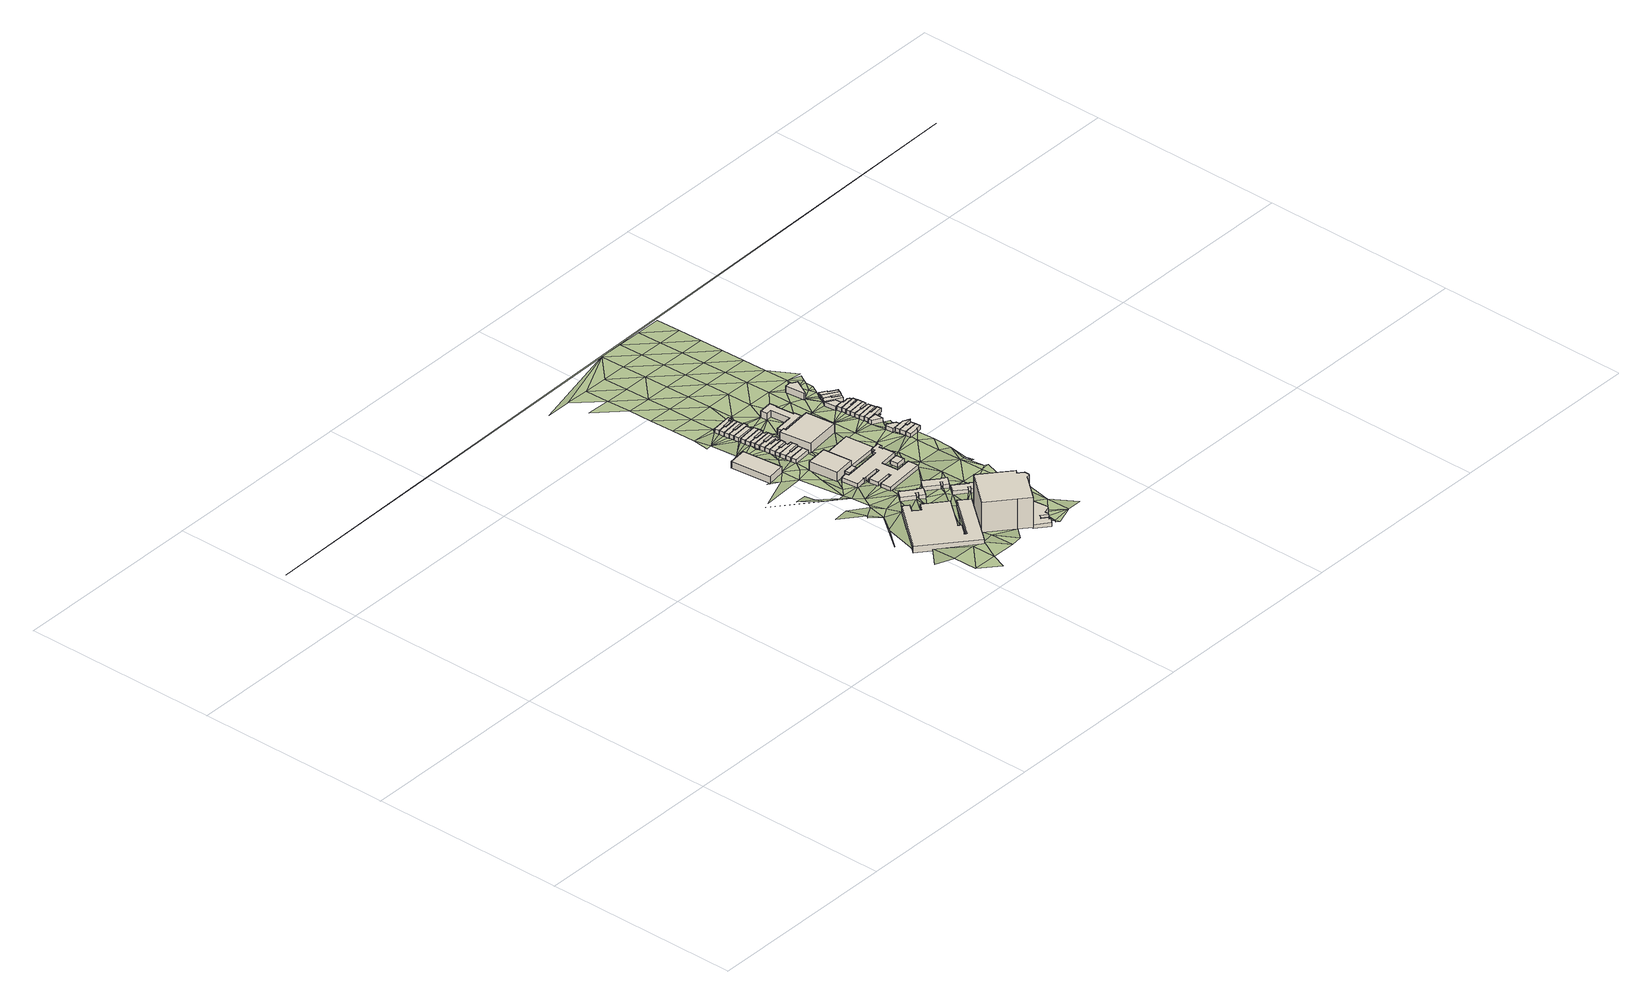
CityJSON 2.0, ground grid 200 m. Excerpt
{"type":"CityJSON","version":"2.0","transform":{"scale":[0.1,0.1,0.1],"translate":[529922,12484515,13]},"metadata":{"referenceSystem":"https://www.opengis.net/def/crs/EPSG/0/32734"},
"CityObjects":{
"building1":{"type":"Building","attributes":{"address":"Salt River Cape Town","building":"retail","building:levels":2,"building_height":6.9,"plus_code":"4FRW3F85+JJM","ground_height":23.41,"roof_height":30.31},"geometry":[{"type":"Solid","lod":"1","boundaries":[[[[0,1,2,3]],[[1,4,5,2]],[[4,6,7,5]],[[6,8,9,7]],[[8,10,11,9]],[[10,12,13,11]],[[12,14,15,13]],[[14,16,17,15]],[[16,18,19,17]],[[18,20,21,19]],[[20,22,23,21]],[[22,24,25,23]],[[24,26,27,25]],[[26,0,3,27]],[[3,2,5,7,9,11,13,15,17,19,21,23,25,27]],[[26,24,22,20,18,16,14,12,10,8,6,4,1,0]]]]}]},
"building2":{"type":"Building","attributes":{"address":"8 Briar Road Salt River Cape Town","building":"industrial","building:levels":2,"building_height":6.9,"plus_code":"4FRW3F95+8H6","ground_height":18.3,"roof_height":25.2},"geometry":[{"type":"Solid","lod":"1","boundaries":[[[[28,29,30,31]],[[29,32,33,30]],[[32,34,35,33]],[[34,28,31,35]],[[31,30,33,35]],[[34,32,29,28]]]]}]},
"building3":{"type":"Building","attributes":{"address":"Durham Square Apartment Complex 32 Durham Avenue Salt River Cape Town","building":"apartments","building:levels":11,"building:flats":"139","building_height":32.1,"plus_code":"4FRW3F85+GVM","ground_height":26.24,"roof_height":58.34},"geometry":[{"type":"Solid","lod":"1","boundaries":[[[[36,37,38,39]],[[37,40,41,38]],[[40,42,43,41]],[[42,44,45,43]],[[44,46,47,45]],[[46,48,49,47]],[[48,50,51,49]],[[50,52,53,51]],[[52,54,55,53]],[[54,56,57,55]],[[56,36,39,57]],[[39,38,41,43,45,47,49,51,53,55,57]],[[56,54,52,50,48,46,44,42,40,37,36]]]]}]},
"building4":{"type":"Building","attributes":{"address":"Durham Avenue Salt River Cape Town","building":"yes","building:levels":1,"building_height":4.1,"plus_code":"4FRW3F85+RQG","ground_height":22.37,"roof_height":26.47},"geometry":[{"type":"Solid","lod":"1","boundaries":[[[[58,59,60,61]],[[59,62,63,60]],[[62,64,65,63]],[[64,66,67,65]],[[66,68,69,67]],[[68,70,71,69]],[[70,72,73,71]],[[72,74,75,73]],[[74,76,77,75]],[[76,58,61,77]],[[61,60,63,65,67,69,71,73,75,77]],[[76,74,72,70,68,66,64,62,59,58]]]]}]},
"building5":{"type":"Building","attributes":{"building":"yes","building:levels":1,"building_height":4.1,"plus_code":"4FRW3F85+FX8","ground_height":24.98,"roof_height":29.08},"geometry":[{"type":"Solid","lod":"1","boundaries":[[[[78,79,80,81]],[[79,82,83,80]],[[82,84,85,83]],[[84,86,87,85]],[[86,88,89,87]],[[88,90,91,89]],[[90,92,93,91]],[[92,94,95,93]],[[94,96,97,95]],[[96,98,99,97]],[[98,100,101,99]],[[100,102,103,101]],[[102,104,105,103]],[[104,106,107,105]],[[106,108,109,107]],[[108,110,111,109]],[[110,78,81,111]],[[81,80,83,85,87,89,91,93,95,97,99,101,103,105,107,109,111]],[[110,108,106,104,102,100,98,96,94,92,90,88,86,84,82,79,78]]]]}]},
"building6":{"type":"Building","attributes":{"address":"49 Shannon Street Salt River Cape Town","building":"industrial","building:levels":3,"building_height":9.7,"plus_code":"4FRW3F95+4P8","ground_height":18.4,"roof_height":28.1},"geometry":[{"type":"Solid","lod":"1","boundaries":[[[[112,113,114,115]],[[113,116,117,114]],[[116,118,119,117]],[[118,120,121,119]],[[120,112,115,121]],[[115,114,117,119,121]],[[120,118,116,113,112]]]]}]},
"building7":{"type":"Building","attributes":{"address":"Salt River Cape Town","building":"yes","building:levels":1,"building_height":4.1,"plus_code":"4FRW3F95+3Q7","ground_height":19.27,"roof_height":23.37},"geometry":[{"type":"Solid","lod":"1","boundaries":[[[[122,123,124,125]],[[123,126,127,124]],[[126,128,129,127]],[[128,122,125,129]],[[125,124,127,129]],[[128,126,123,122]]]]}]},
"building8":{"type":"Building","attributes":{"address":"45 Shannon Street Salt River Cape Town","building":"house","building:levels":1,"building_height":4.1,"plus_code":"4FRW3F95+7P4","ground_height":17.91,"roof_height":22.01},"geometry":[{"type":"Solid","lod":"1","boundaries":[[[[130,131,132,133]],[[131,134,135,132]],[[134,136,137,135]],[[136,130,133,137]],[[133,132,135,137]],[[136,134,131,130]]]]}]},
"building9":{"type":"Building","attributes":{"address":"43 Shannon Street Salt River Cape Town","building":"house","building:levels":1,"building_height":4.1,"plus_code":"4FRW3F95+7PG","ground_height":17.91,"roof_height":22.01},"geometry":[{"type":"Solid","lod":"1","boundaries":[[[[138,139,140,141]],[[139,131,132,140]],[[131,130,133,132]],[[130,142,143,133]],[[142,144,145,143]],[[144,138,141,145]],[[141,140,132,133,143,145]],[[144,142,130,131,139,138]]]]}]},
"building10":{"type":"Building","attributes":{"address":"Durham Avenue Salt River Cape Town","building":"yes","building:levels":1,"building_height":4.1,"plus_code":"4FRW3F85+RV4","ground_height":22.58,"roof_height":26.68},"geometry":[{"type":"Solid","lod":"1","boundaries":[[[[146,147,148,149]],[[147,150,151,148]],[[150,152,153,151]],[[152,154,155,153]],[[154,156,157,155]],[[156,158,159,157]],[[158,160,161,159]],[[160,162,163,161]],[[162,164,165,163]],[[164,146,149,165]],[[149,148,151,153,155,157,159,161,163,165]],[[164,162,160,158,156,154,152,150,147,146]]]]}]},
"building11":{"type":"Building","attributes":{"address":"41 Shannon Street Salt River Cape Town","building":"house","building:levels":1,"building_height":4.1,"plus_code":"4FRW3F95+7PW","ground_height":17.91,"roof_height":22.01},"geometry":[{"type":"Solid","lod":"1","boundaries":[[[[139,138,141,140]],[[138,166,167,141]],[[166,168,169,167]],[[168,170,171,169]],[[170,172,173,171]],[[172,139,140,173]],[[140,141,167,169,171,173]],[[172,170,168,166,138,139]]]]}]},
"building12":{"type":"Building","attributes":{"address":"39 Shannon Street Salt River Cape Town","building":"house","building:levels":1,"building_height":4.1,"plus_code":"4FRW3F95+8P7","ground_height":17.91,"roof_height":22.01},"geometry":[{"type":"Solid","lod":"1","boundaries":[[[[172,170,171,173]],[[170,174,175,171]],[[174,176,177,175]],[[176,178,179,177]],[[178,180,181,179]],[[180,182,183,181]],[[182,184,185,183]],[[184,172,173,185]],[[173,171,175,177,179,181,183,185]],[[184,182,180,178,176,174,170,172]]]]}]},
"building13":{"type":"Building","attributes":{"address":"37 Shannon Street Salt River Cape Town","building":"house","building:levels":1,"building_height":4.1,"plus_code":"4FRW3F95+8PM","ground_height":17.54,"roof_height":21.64},"geometry":[{"type":"Solid","lod":"1","boundaries":[[[[186,187,188,189]],[[187,190,191,188]],[[190,192,193,191]],[[192,194,195,193]],[[194,196,197,195]],[[196,186,189,197]],[[189,188,191,193,195,197]],[[196,194,192,190,187,186]]]]}]},
"building14":{"type":"Building","attributes":{"address":"Salt River Cape Town","building":"yes","building:levels":1,"building_height":4.1,"plus_code":"4FRW3F85+XRX","ground_height":19.37,"roof_height":23.47},"geometry":[{"type":"Solid","lod":"1","boundaries":[[[[198,199,200,201]],[[199,202,203,200]],[[202,204,205,203]],[[204,206,207,205]],[[206,208,209,207]],[[208,210,211,209]],[[210,212,213,211]],[[212,214,215,213]],[[214,216,217,215]],[[216,218,219,217]],[[218,220,221,219]],[[220,222,223,221]],[[222,224,225,223]],[[224,226,227,225]],[[226,228,229,227]],[[228,230,231,229]],[[230,232,233,231]],[[232,234,235,233]],[[234,236,237,235]],[[236,238,239,237]],[[238,240,241,239]],[[240,242,243,241]],[[242,244,245,243]],[[244,246,247,245]],[[246,248,249,247]],[[248,250,251,249]],[[250,252,253,251]],[[252,254,255,253]],[[254,198,201,255]],[[201,200,203,205,207,209,211,213,215,217,219,221,223,225,227,229,231,233,235,237,239,241,243,245,247,249,251,253,255]],[[254,252,250,248,246,244,242,240,238,236,234,232,230,228,226,224,222,220,218,216,214,212,210,208,206,204,202,199,198]]]]}]},
"building15":{"type":"Building","attributes":{"address":"35 Shannon Street Salt River Cape Town","building":"house","building:levels":1,"building_height":4.1,"plus_code":"4FRW3F95+9P3","ground_height":17.54,"roof_height":21.64},"geometry":[{"type":"Solid","lod":"1","boundaries":[[[[196,194,195,197]],[[194,256,257,195]],[[256,258,259,257]],[[258,260,261,259]],[[260,262,263,261]],[[262,264,265,263]],[[264,266,267,265]],[[266,196,197,267]],[[197,195,257,259,261,263,265,267]],[[266,264,262,260,258,256,194,196]]]]}]},
"building16":{"type":"Building","attributes":{"address":"Durham Avenue Salt River Cape Town","building":"yes","building:levels":1,"building_height":4.1,"plus_code":"4FRW3F85+PW7","ground_height":23.19,"roof_height":27.29},"geometry":[{"type":"Solid","lod":"1","boundaries":[[[[268,269,270,271]],[[269,272,273,270]],[[272,274,275,273]],[[274,276,277,275]],[[276,278,279,277]],[[278,280,281,279]],[[280,282,283,281]],[[282,284,285,283]],[[284,286,287,285]],[[286,268,271,287]],[[271,270,273,275,277,279,281,283,285,287]],[[286,284,282,280,278,276,274,272,269,268]]]]}]},
"building17":{"type":"Building","attributes":{"address":"33 Shannon Street Salt River Cape Town","building":"house","building:levels":1,"building_height":4.1,"plus_code":"4FRW3F95+9PF","ground_height":17.54,"roof_height":21.64},"geometry":[{"type":"Solid","lod":"1","boundaries":[[[[266,264,265,267]],[[264,288,289,265]],[[288,290,291,289]],[[290,292,293,291]],[[292,294,295,293]],[[294,296,297,295]],[[296,298,299,297]],[[298,300,301,299]],[[300,266,267,301]],[[267,265,289,291,293,295,297,299,301]],[[300,298,296,294,292,290,288,264,266]]]]}]},
"building18":{"type":"Building","attributes":{"address":"31 Shannon Street Salt River Cape Town","building":"house","building:levels":1,"building_height":4.1,"plus_code":"4FRW3F95+9PV","ground_height":17.54,"roof_height":21.64},"geometry":[{"type":"Solid","lod":"1","boundaries":[[[[298,302,303,299]],[[302,304,305,303]],[[304,306,307,305]],[[306,308,309,307]],[[308,300,301,309]],[[300,298,299,301]],[[299,303,305,307,309,301]],[[300,308,306,304,302,298]]]]}]},
"building19":{"type":"Building","attributes":{"address":"29 Shannon Street Salt River Cape Town","building":"house","building:levels":1,"building_height":4.1,"plus_code":"4FRW3F95+CP3","ground_height":17.54,"roof_height":21.64},"geometry":[{"type":"Solid","lod":"1","boundaries":[[[[308,306,307,309]],[[306,310,311,307]],[[310,312,313,311]],[[312,314,315,313]],[[314,316,317,315]],[[316,318,319,317]],[[318,320,321,319]],[[320,308,309,321]],[[309,307,311,313,315,317,319,321]],[[320,318,316,314,312,310,306,308]]]]}]},
"building20":{"type":"Building","attributes":{"address":"27 Shannon Street Salt River Cape Town","building":"house","building:levels":1,"building_height":4.1,"plus_code":"4FRW3F95+CPM","ground_height":16.91,"roof_height":21.01},"geometry":[{"type":"Solid","lod":"1","boundaries":[[[[322,323,324,325]],[[323,326,327,324]],[[326,328,329,327]],[[328,330,331,329]],[[330,332,333,331]],[[332,322,325,333]],[[325,324,327,329,331,333]],[[332,330,328,326,323,322]]]]}]},
"building21":{"type":"Building","attributes":{"address":"25 Shannon Street Salt River Cape Town","building":"house","building:levels":1,"building_height":4.1,"plus_code":"4FRW3F95+CPV","ground_height":16.91,"roof_height":21.01},"geometry":[{"type":"Solid","lod":"1","boundaries":[[[[332,330,331,333]],[[330,334,335,331]],[[334,336,337,335]],[[336,332,333,337]],[[333,331,335,337]],[[336,334,330,332]]]]}]},
"building22":{"type":"Building","attributes":{"address":"23 Shannon Street Salt River Cape Town","building":"house","building:levels":1,"building_height":4.1,"plus_code":"4FRW3F95+FPC","ground_height":16.91,"roof_height":21.01},"geometry":[{"type":"Solid","lod":"1","boundaries":[[[[338,339,340,341]],[[339,342,343,340]],[[342,344,345,343]],[[344,338,341,345]],[[341,340,343,345]],[[344,342,339,338]]]]}]},
"building23":{"type":"Building","attributes":{"address":"21 Shannon Street Salt River Cape Town","building":"house","building:levels":1,"building_height":4.1,"plus_code":"4FRW3F95+FPJ","ground_height":16.91,"roof_height":21.01},"geometry":[{"type":"Solid","lod":"1","boundaries":[[[[339,338,341,340]],[[338,346,347,341]],[[346,348,349,347]],[[348,350,351,349]],[[350,352,353,351]],[[352,354,355,353]],[[354,339,340,355]],[[340,341,347,349,351,353,355]],[[354,352,350,348,346,338,339]]]]}]},
"building24":{"type":"Building","attributes":{"address":"19 Shannon Street Salt River Cape Town","building":"house","building:levels":1,"building_height":4.1,"plus_code":"4FRW3F95+GP6","ground_height":16.34,"roof_height":20.44},"geometry":[{"type":"Solid","lod":"1","boundaries":[[[[356,357,358,359]],[[357,360,361,358]],[[360,362,363,361]],[[362,364,365,363]],[[364,366,367,365]],[[366,356,359,367]],[[359,358,361,363,365,367]],[[366,364,362,360,357,356]]]]}]},
"building25":{"type":"Building","attributes":{"address":"17 Shannon Street Salt River Cape Town","building":"house","building:levels":1,"building_height":4.1,"plus_code":"4FRW3F95+GPC","ground_height":16.34,"roof_height":20.44},"geometry":[{"type":"Solid","lod":"1","boundaries":[[[[366,364,365,367]],[[364,368,369,365]],[[368,370,371,369]],[[370,372,373,371]],[[372,374,375,373]],[[374,366,367,375]],[[367,365,369,371,373,375]],[[374,372,370,368,364,366]]]]}]},
"building26":{"type":"Building","attributes":{"address":"15 Shannon Street Salt River Cape Town","building":"house","building:levels":1,"building_height":4.1,"plus_code":"4FRW3F95+GMX","ground_height":16.34,"roof_height":20.44},"geometry":[{"type":"Solid","lod":"1","boundaries":[[[[374,372,373,375]],[[372,376,377,373]],[[376,378,379,377]],[[378,380,381,379]],[[380,382,383,381]],[[382,384,385,383]],[[384,386,387,385]],[[386,374,375,387]],[[375,373,377,379,381,383,385,387]],[[386,384,382,380,378,376,372,374]]]]}]},
"building27":{"type":"Building","attributes":{"address":"26 Briar Road Salt River Cape Town","building":"industrial","building:levels":1,"building_height":4.1,"plus_code":"4FRW3F95+4V6","ground_height":18.4,"roof_height":22.5},"geometry":[{"type":"Solid","lod":"1","boundaries":[[[[113,112,388,389]],[[112,390,391,388]],[[390,392,393,391]],[[392,394,395,393]],[[394,396,397,395]],[[396,113,389,397]],[[389,388,391,393,395,397]],[[396,394,392,390,112,113]]]]}]},
"building28":{"type":"Building","attributes":{"address":"Salt River Cape Town","building":"yes","building:levels":1,"building_height":4.1,"plus_code":"4FRW3F85+XWM","ground_height":20.43,"roof_height":24.53},"geometry":[{"type":"Solid","lod":"1","boundaries":[[[[398,399,400,401]],[[399,402,403,400]],[[402,404,405,403]],[[404,398,401,405]],[[401,400,403,405]],[[404,402,399,398]]]]}]},
"building29":{"type":"Building","attributes":{"address":"20 Durham Avenue Salt River Cape Town","building":"industrial","building:levels":3,"building_height":9.7,"plus_code":"4FRW3F95+8V2","ground_height":17.19,"roof_height":26.89},"geometry":[{"type":"Solid","lod":"1","boundaries":[[[[406,407,408,409]],[[407,410,411,408]],[[410,412,413,411]],[[412,414,415,413]],[[414,416,417,415]],[[416,406,409,417]],[[409,408,411,413,415,417]],[[416,414,412,410,407,406]]]]}]},
"building30":{"type":"Building","attributes":{"address":"16 Durham Avenue Salt River Cape Town","building":"school","building:levels":2,"building_height":6.9,"plus_code":"4FRW3F95+CVQ","ground_height":16.54,"roof_height":23.44},"geometry":[{"type":"Solid","lod":"1","boundaries":[[[[418,419,420,421]],[[419,422,423,420]],[[422,424,425,423]],[[424,426,427,425]],[[426,428,429,427]],[[428,430,431,429]],[[430,432,433,431]],[[432,434,435,433]],[[434,436,437,435]],[[436,438,439,437]],[[438,440,441,439]],[[440,418,421,441]],[[421,420,423,425,427,429,431,433,435,437,439,441]],[[440,438,436,434,432,430,428,426,424,422,419,418]]]]}]},
"building31":{"type":"Building","attributes":{"address":"Sugar Fix 83 Durham Avenue Salt River Cape Town","building":"retail","building:levels":1,"building_height":4.1,"plus_code":"4FRW3F96+43G","ground_height":19.05,"roof_height":23.15},"geometry":[{"type":"Solid","lod":"1","boundaries":[[[[442,443,444,445]],[[443,446,447,444]],[[446,448,449,447]],[[448,450,451,449]],[[450,452,453,451]],[[452,442,445,453]],[[445,444,447,449,451,453]],[[452,450,448,446,443,442]]]]}]},
"building32":{"type":"Building","attributes":{"address":"89 Durham Avenue Salt River Cape Town","building":"house","building:levels":1,"building_height":4.1,"plus_code":"4FRW3F96+343","ground_height":19.02,"roof_height":23.12},"geometry":[{"type":"Solid","lod":"1","boundaries":[[[[454,455,456,457]],[[455,458,459,456]],[[458,460,461,459]],[[460,462,463,461]],[[462,464,465,463]],[[464,454,457,465]],[[457,456,459,461,463,465]],[[464,462,460,458,455,454]]]]}]},
"building33":{"type":"Building","attributes":{"address":"87 Durham Avenue Salt River Cape Town","building":"house","building:levels":1,"building_height":4.1,"plus_code":"4FRW3F96+34F","ground_height":19.02,"roof_height":23.12},"geometry":[{"type":"Solid","lod":"1","boundaries":[[[[455,454,457,456]],[[454,466,467,457]],[[466,468,469,467]],[[468,470,471,469]],[[470,472,473,471]],[[472,455,456,473]],[[456,457,467,469,471,473]],[[472,470,468,466,454,455]]]]}]},
"building34":{"type":"Building","attributes":{"building":"retail","building:levels":1,"building_height":4.1,"plus_code":"4FRW3F96+53Q","ground_height":18.24,"roof_height":22.34},"geometry":[{"type":"Solid","lod":"1","boundaries":[[[[474,475,476,477]],[[475,478,479,476]],[[478,480,481,479]],[[480,474,477,481]],[[477,476,479,481]],[[480,478,475,474]]]]}]},
"building35":{"type":"Building","attributes":{"address":"85 Durham Avenue Salt River Cape Town","building":"house","building:levels":1,"building_height":4.1,"plus_code":"4FRW3F96+443","ground_height":19.02,"roof_height":23.12},"geometry":[{"type":"Solid","lod":"1","boundaries":[[[[472,470,471,473]],[[470,482,483,471]],[[482,484,485,483]],[[484,486,487,485]],[[486,488,489,487]],[[488,490,491,489]],[[490,492,493,491]],[[492,472,473,493]],[[473,471,483,485,487,489,491,493]],[[492,490,488,486,484,482,470,472]]]]}]},
"building36":{"type":"Building","attributes":{"address":"Salt River Cape Town","building":"house","building:levels":1,"building_height":4.1,"plus_code":"4FRW3F96+647","ground_height":18.24,"roof_height":22.34},"geometry":[{"type":"Solid","lod":"1","boundaries":[[[[494,495,496,497]],[[495,498,499,496]],[[498,500,501,499]],[[500,502,503,501]],[[502,504,505,503]],[[504,494,497,505]],[[497,496,499,501,503,505]],[[504,502,500,498,495,494]]]]}]},
"building37":{"type":"Building","attributes":{"address":"Salt River Cape Town","building":"house","building:levels":1,"building_height":4.1,"plus_code":"4FRW3F96+64J","ground_height":17.44,"roof_height":21.54},"geometry":[{"type":"Solid","lod":"1","boundaries":[[[[506,507,508,509]],[[507,510,511,508]],[[510,512,513,511]],[[512,514,515,513]],[[514,516,517,515]],[[516,506,509,517]],[[509,508,511,513,515,517]],[[516,514,512,510,507,506]]]]}]},
"building38":{"type":"Building","attributes":{"address":"55 Durham Avenue Salt River Cape Town","building":"house","building:levels":1,"building_height":4.1,"plus_code":"4FRW3F96+83W","ground_height":16.86,"roof_height":20.96},"geometry":[{"type":"Solid","lod":"1","boundaries":[[[[518,519,520,521]],[[519,522,523,520]],[[522,524,525,523]],[[524,526,527,525]],[[526,518,521,527]],[[521,520,523,525,527]],[[526,524,522,519,518]]]]}]},
"building39":{"type":"Building","attributes":{"address":"65 Durham Avenue Salt River Cape Town","building":"house","building:levels":1,"building_height":4.1,"plus_code":"4FRW3F96+742","ground_height":17.44,"roof_height":21.54},"geometry":[{"type":"Solid","lod":"1","boundaries":[[[[528,506,509,529]],[[506,516,517,509]],[[516,530,531,517]],[[530,532,533,531]],[[532,534,535,533]],[[534,528,529,535]],[[529,509,517,531,533,535]],[[534,532,530,516,506,528]]]]}]},
"building40":{"type":"Building","attributes":{"address":"63 Durham Avenue Salt River Cape Town","building":"house","building:levels":1,"building_height":4.1,"plus_code":"4FRW3F96+74C","ground_height":17.53,"roof_height":21.63},"geometry":[{"type":"Solid","lod":"1","boundaries":[[[[536,537,538,539]],[[537,540,541,538]],[[540,542,543,541]],[[542,544,545,543]],[[544,546,547,545]],[[546,536,539,547]],[[539,538,541,543,545,547]],[[546,544,542,540,537,536]]]]}]},
"building41":{"type":"Building","attributes":{"address":"61 Durham Avenue Salt River Cape Town","building":"house","building:levels":1,"building_height":4.1,"plus_code":"4FRW3F96+74J","ground_height":17.53,"roof_height":21.63},"geometry":[{"type":"Solid","lod":"1","boundaries":[[[[536,546,547,539]],[[546,548,549,547]],[[548,550,551,549]],[[550,552,553,551]],[[552,554,555,553]],[[554,536,539,555]],[[539,547,549,551,553,555]],[[554,552,550,548,546,536]]]]}]},
"building42":{"type":"Building","attributes":{"address":"59 Durham Avenue Salt River Cape Town","building":"house","building:levels":1,"building_height":4.1,"plus_code":"4FRW3F96+842","ground_height":17.53,"roof_height":21.63},"geometry":[{"type":"Solid","lod":"1","boundaries":[[[[556,552,553,557]],[[552,550,551,553]],[[550,558,559,551]],[[558,560,561,559]],[[560,562,563,561]],[[562,564,565,563]],[[564,556,557,565]],[[557,553,551,559,561,563,565]],[[564,562,560,558,550,552,556]]]]}]},
"building43":{"type":"Building","attributes":{"address":"57 Durham Avenue Salt River Cape Town","building":"house","building:levels":1,"building_height":4.1,"plus_code":"4FRW3F96+84C","ground_height":16.86,"roof_height":20.96},"geometry":[{"type":"Solid","lod":"1","boundaries":[[[[566,567,568,569]],[[567,570,571,568]],[[570,572,573,571]],[[572,574,575,573]],[[574,519,520,575]],[[519,518,521,520]],[[518,576,577,521]],[[576,566,569,577]],[[569,568,571,573,575,520,521,577]],[[576,518,519,574,572,570,567,566]]]]}]},
"building44":{"type":"Building","attributes":{"address":"69 Addison Road Salt River Cape Town","building":"house","building:levels":1,"building_height":4.1,"plus_code":"4FRW3F96+939","ground_height":16.86,"roof_height":20.96},"geometry":[{"type":"Solid","lod":"1","boundaries":[[[[578,579,580,581]],[[579,582,583,580]],[[582,584,585,583]],[[584,586,587,585]],[[586,588,589,587]],[[588,578,581,589]],[[581,580,583,585,587,589]],[[588,586,584,582,579,578]]]]}]},
"building45":{"type":"Building","attributes":{"address":"37 Durham Avenue Salt River 7925 Cape Town","building":"retail","building:levels":2,"building_height":6.9,"plus_code":"4FRW3F96+F3C","ground_height":15.54,"roof_height":22.44},"geometry":[{"type":"Solid","lod":"1","boundaries":[[[[590,591,592,593]],[[591,594,595,592]],[[594,596,597,595]],[[596,598,599,597]],[[598,600,601,599]],[[600,590,593,601]],[[593,592,595,597,599,601]],[[600,598,596,594,591,590]]]]}]},
"building46":{"type":"Building","attributes":{"address":"67 Addison Road Salt River Cape Town","building":"house","building:levels":1,"building_height":4.1,"plus_code":"4FRW3F96+94J","ground_height":16.86,"roof_height":20.96},"geometry":[{"type":"Solid","lod":"1","boundaries":[[[[579,578,581,580]],[[578,602,603,581]],[[602,604,605,603]],[[604,606,607,605]],[[606,608,609,607]],[[608,579,580,609]],[[580,581,603,605,607,609]],[[608,606,604,602,578,579]]]]}]},
"building47":{"type":"Building","attributes":{"address":"65 Addison Road Salt River Cape Town","building":"house","building:levels":1,"building_height":4.1,"plus_code":"4FRW3F96+94V","ground_height":16.2,"roof_height":20.3},"geometry":[{"type":"Solid","lod":"1","boundaries":[[[[610,611,612,613]],[[611,614,615,612]],[[614,616,617,615]],[[616,618,619,617]],[[618,620,621,619]],[[620,610,613,621]],[[613,612,615,617,619,621]],[[620,618,616,614,611,610]]]]}]},
"terrain1":{"type":"TINRelief","geometry":[{"type":"CompositeSurface","lod":"1","boundaries":[[[622,623,624]],[[625,626,627]],[[622,625,628]],[[623,622,628]],[[625,627,628]],[[629,630,623]],[[631,632,633]],[[623,628,629]],[[630,634,631]],[[628,627,629]],[[635,636,637]],[[629,627,638]],[[636,639,632]],[[640,641,642]],[[634,632,631]],[[640,643,644]],[[645,646,647]],[[644,643,648]],[[649,637,636]],[[638,650,629]],[[632,649,636]],[[629,650,651]],[[640,652,643]],[[638,653,650]],[[632,654,649]],[[654,632,634]],[[655,656,657]],[[640,642,652]],[[649,654,658]],[[655,659,660]],[[650,36,651]],[[647,646,661]],[[16,662,663]],[[664,662,16]],[[650,653,36]],[[665,666,647]],[[667,652,642]],[[658,668,642]],[[629,651,669]],[[654,634,59]],[[664,59,634]],[[655,670,659]],[[58,658,654]],[[36,671,651]],[[658,58,668]],[[642,672,667]],[[668,672,642]],[[664,16,62]],[[655,657,670]],[[58,654,59]],[[673,651,671]],[[657,667,674]],[[675,674,667]],[[62,59,664]],[[675,667,672]],[[647,661,665]],[[676,16,665]],[[16,676,62]],[[677,32,29]],[[677,678,32]],[[36,679,671]],[[673,680,651]],[[58,681,668]],[[657,682,670]],[[669,651,680]],[[683,674,675]],[[672,668,684]],[[672,685,675]],[[68,62,676]],[[683,675,685]],[[657,674,686]],[[668,681,687]],[[676,688,68]],[[687,684,668]],[[678,677,29]],[[657,686,682]],[[62,68,66]],[[683,686,674]],[[64,62,66]],[[670,689,29]],[[665,690,676]],[[691,670,682]],[[688,676,690]],[[685,692,683]],[[58,74,681]],[[679,693,671]],[[58,76,74]],[[672,684,694]],[[672,694,695]],[[696,697,698]],[[665,661,699]],[[689,670,700]],[[701,687,681]],[[691,700,670]],[[702,661,669]],[[673,671,703]],[[684,687,701]],[[123,683,692]],[[691,682,686]],[[704,678,29]],[[695,705,706]],[[692,707,708]],[[699,661,702]],[[705,695,694]],[[689,709,29]],[[708,123,692]],[[690,665,699]],[[678,710,696]],[[711,712,713]],[[714,715,716]],[[715,714,711]],[[717,147,74]],[[716,711,714]],[[74,146,681]],[[123,718,683]],[[673,719,680]],[[716,720,711]],[[709,721,29]],[[688,722,717]],[[723,29,721]],[[684,701,724]],[[689,700,725]],[[720,726,727]],[[708,707,728]],[[712,711,729]],[[725,730,689]],[[723,704,29]],[[690,722,688]],[[703,671,693]],[[729,711,720]],[[731,689,730]],[[147,146,74]],[[696,732,697]],[[733,702,669]],[[689,731,709]],[[705,694,734]],[[735,678,704]],[[729,720,736]],[[737,691,686]],[[147,717,722]],[[735,738,678]],[[739,669,680]],[[710,678,738]],[[702,740,699]],[[741,724,701]],[[673,703,719]],[[710,742,696]],[[743,723,721]],[[744,697,745]],[[123,122,718]],[[742,746,696]],[[699,747,690]],[[743,748,723]],[[749,696,746]],[[750,736,751]],[[733,740,702]],[[752,680,719]],[[734,694,753]],[[748,704,723]],[[754,722,690]],[[696,749,755]],[[727,756,720]],[[737,686,116]],[[732,696,755]],[[690,747,754]],[[739,680,752]],[[757,733,669]],[[736,720,756]],[[122,728,718]],[[697,732,745]],[[758,691,737]],[[739,757,669]],[[722,754,759]],[[760,681,146]],[[747,761,754]],[[693,762,763]],[[693,764,703]],[[164,765,146]],[[754,766,759]],[[756,751,736]],[[142,138,144]],[[138,142,166]],[[707,767,728]],[[763,764,693]],[[744,768,769]],[[274,740,733]],[[770,771,772]],[[773,178,774]],[[719,703,775]],[[776,774,178]],[[775,703,764]],[[274,733,777]],[[756,96,751]],[[162,765,164]],[[719,775,778]],[[779,780,260]],[[775,764,778]],[[394,116,781]],[[768,744,745]],[[166,142,168]],[[116,394,737]],[[344,710,738]],[[178,782,776]],[[765,760,146]],[[761,747,783]],[[784,394,781]],[[737,785,758]],[[786,294,787]],[[728,788,718]],[[789,787,294]],[[286,284,747]],[[785,737,394]],[[130,758,785]],[[168,142,130]],[[314,790,791]],[[178,176,174]],[[792,790,314]],[[168,130,785]],[[260,288,779]],[[747,284,783]],[[757,739,282]],[[772,769,793]],[[794,778,96]],[[782,178,174]],[[783,795,761]],[[770,796,797]],[[765,162,798]],[[258,256,260]],[[785,799,168]],[[800,752,719]],[[168,799,170]],[[96,756,794]],[[799,174,170]],[[304,789,294]],[[800,739,752]],[[288,260,256]],[[801,799,785]],[[719,778,800]],[[194,782,801]],[[782,174,801]],[[802,803,804]],[[801,174,799]],[[256,194,801]],[[793,769,768]],[[738,334,344]],[[745,732,384]],[[805,792,314]],[[282,783,284]],[[288,256,801]],[[290,294,292]],[[348,806,807]],[[162,795,798]],[[808,806,809]],[[288,801,290]],[[798,760,765]],[[290,304,294]],[[810,811,797]],[[804,812,802]],[[378,813,814]],[[815,813,378]],[[816,785,394]],[[788,728,767]],[[801,817,290]],[[314,312,310]],[[804,803,818]],[[304,290,817]],[[770,772,819]],[[768,745,384]],[[795,783,798]],[[800,778,794]],[[817,306,304]],[[310,805,314]],[[718,788,820]],[[821,817,801]],[[348,809,806]],[[282,739,822]],[[794,756,823]],[[814,368,378]],[[306,824,310]],[[346,338,344]],[[824,306,817]],[[793,819,772]],[[824,805,310]],[[344,334,346]],[[820,825,718]],[[802,812,826]],[[817,821,827]],[[827,821,828]],[[817,827,824]],[[334,330,829]],[[804,818,830]],[[346,334,829]],[[822,739,800]],[[348,346,829]],[[382,380,378]],[[831,783,282]],[[829,809,348]],[[382,378,368]],[[832,796,770]],[[816,394,833]],[[826,812,404]],[[834,760,798]],[[818,760,834]],[[805,419,330]],[[768,835,793]],[[364,836,368]],[[834,830,818]],[[819,832,770]],[[837,820,788]],[[384,835,768]],[[368,836,382]],[[419,805,824]],[[800,794,838]],[[839,785,816]],[[384,382,836]],[[829,330,419]],[[840,798,783]],[[822,831,282]],[[809,418,364]],[[841,404,830]],[[809,829,418]],[[797,796,810]],[[841,830,834]],[[842,827,828]],[[404,841,826]],[[822,800,838]],[[836,364,418]],[[384,836,835]],[[216,825,820]],[[212,843,844]],[[819,793,845]],[[834,798,840]],[[832,846,796]],[[841,844,826]],[[831,840,783]],[[212,844,214]],[[419,824,847]],[[844,841,214]],[[418,829,419]],[[835,845,793]],[[816,833,839]],[[848,825,216]],[[833,825,848]],[[214,848,216]],[[849,831,822]],[[407,842,828]],[[832,819,850]],[[834,851,841]],[[422,419,847]],[[845,852,819]],[[836,418,853]],[[840,854,834]],[[855,840,831]],[[848,856,833]],[[849,855,831]],[[836,857,835]],[[856,839,833]],[[214,841,858]],[[796,846,810]],[[846,832,850]],[[855,859,840]],[[819,852,850]],[[834,854,851]],[[848,214,858]],[[845,835,857]],[[836,853,857]],[[440,853,418]],[[860,861,862]],[[438,863,864]],[[839,865,407]],[[856,865,839]],[[436,863,438]],[[859,866,840]],[[848,448,856]],[[867,841,851]],[[854,840,866]],[[862,866,859]],[[841,867,858]],[[864,842,868]],[[842,407,868]],[[852,845,869]],[[850,870,846]],[[848,858,450]],[[848,450,448]],[[868,407,865]],[[871,438,864]],[[869,845,857]],[[438,871,440]],[[865,856,872]],[[851,854,873]],[[866,873,854]],[[856,448,475]],[[870,810,846]],[[864,868,871]],[[474,856,475]],[[853,440,874]],[[852,875,850]],[[856,474,494]],[[876,450,858]],[[876,452,450]],[[856,494,872]],[[877,867,851]],[[869,875,852]],[[865,878,868]],[[851,873,877]],[[475,448,446]],[[872,537,865]],[[857,853,879]],[[536,865,537]],[[871,874,440]],[[554,865,536]],[[865,554,556]],[[880,870,850]],[[495,494,474]],[[556,878,865]],[[478,475,446]],[[446,443,881]],[[480,495,474]],[[857,879,869]],[[478,446,881]],[[871,868,882]],[[880,850,875]],[[878,524,868]],[[853,874,879]],[[442,883,443]],[[552,556,554]],[[579,868,524]],[[881,443,884]],[[885,878,556]],[[579,882,868]],[[810,870,886]],[[887,478,881]],[[480,478,887]],[[888,874,871]],[[498,495,480]],[[875,869,889]],[[888,871,882]],[[870,880,886]],[[579,524,582]],[[582,524,522]],[[890,480,887]],[[889,869,879]],[[891,810,892]],[[893,882,579]],[[500,504,502]],[[894,504,500]],[[893,579,608]],[[895,530,540]],[[542,540,544]],[[896,574,522]],[[874,888,600]],[[522,584,582]],[[880,875,897]],[[558,550,560]],[[893,608,620]],[[886,898,810]],[[899,574,900]],[[522,574,584]],[[901,879,874]],[[574,899,584]],[[902,893,620]],[[897,875,889]],[[578,588,586]],[[874,600,901]],[[893,902,903]],[[578,604,602]],[[903,904,893]],[[584,899,905]],[[604,578,586]],[[600,598,904]],[[880,906,886]],[[889,879,907]],[[908,903,902]],[[600,904,901]],[[906,880,897]],[[909,904,903]],[[903,908,910]],[[901,907,879]],[[898,886,911]],[[910,909,903]],[[901,904,912]],[[889,913,897]],[[912,904,909]],[[911,886,906]],[[907,913,889]],[[912,914,901]],[[915,907,901]],[[906,897,916]],[[917,898,911]],[[913,916,897]],[[911,906,918]],[[916,918,906]],[[911,919,917]],[[918,919,911]],[[919,920,917]]]}]}
},
"vertices":[
[4242,386,147],[4639,871,147],[4639,871,216],[4242,386,216],[4540,957,147],[4540,957,216],[4213,556,147],[4213,556,216],[4193,571,147],[4193,571,216],[4282,680,147],[4282,680,216],[4254,699,147],[4254,699,216],[4494,993,147],[4494,993,216],[4286,1162,147],[4286,1162,216],[4227,1094,147],[4227,1094,216],[4161,1152,147],[4161,1152,216],[4215,1222,147],[4215,1222,216],[4160,1267,147],[4160,1267,216],[3753,786,147],[3753,786,216],
[3989,2501,96],[3947,2907,96],[3947,2907,165],[3989,2501,165],[3764,2887,96],[3764,2887,165],[3804,2476,96],[3804,2476,165],
[4597,303,175],[4701,215,175],[4701,215,496],[4597,303,496],[4904,457,175],[4904,457,496],[4934,457,175],[4934,457,496],[4949,475,175],[4949,475,496],[4948,513,175],[4948,513,496],[4947,523,175],[4947,523,496],[4894,567,175],[4894,567,496],[4919,597,175],[4919,597,496],[4629,838,175],[4629,838,496],[4351,507,175],[4351,507,496],
[4351,1467,137],[4292,1393,137],[4292,1393,178],[4351,1467,178],[4403,1306,137],[4403,1306,178],[4429,1339,137],[4429,1339,178],[4449,1323,137],[4449,1323,178],[4423,1289,137],[4423,1289,178],[4468,1254,137],[4468,1254,178],[4533,1336,137],[4533,1336,178],[4488,1371,137],[4488,1371,178],[4483,1363,137],[4483,1363,178],
[4877,162,163],[4865,169,163],[4865,169,204],[4877,162,204],[4881,186,163],[4881,186,204],[4822,230,163],[4822,230,204],[4850,265,163],[4850,265,204],[4911,214,163],[4911,214,204],[4920,226,163],[4920,226,204],[4917,260,163],[4917,260,204],[4975,274,163],[4975,274,204],[4999,300,163],[4999,300,204],[4973,513,163],[4973,513,204],[4948,513,163],[4948,513,204],[4949,475,163],[4949,475,204],[4934,457,163],[4934,457,204],[4904,457,163],[4904,457,204],[4701,215,163],[4701,215,204],[4833,111,163],[4833,111,204],
[4423,2069,97],[4404,2254,97],[4404,2254,194],[4423,2069,194],[4393,2363,97],[4393,2363,194],[4176,2342,97],[4176,2342,194],[4206,2048,97],[4206,2048,194],
[4422,2064,106],[4314,2054,106],[4314,2054,147],[4422,2064,147],[4319,1999,106],[4319,1999,147],[4427,2009,106],[4427,2009,147],
[4362,2576,92],[4180,2558,92],[4180,2558,133],[4362,2576,133],[4186,2501,92],[4186,2501,133],[4366,2518,92],[4366,2518,133],
[4254,2621,92],[4174,2613,92],[4174,2613,133],[4254,2621,133],[4357,2623,92],[4357,2623,133],[4254,2613,92],[4254,2613,133],
[4605,1421,139],[4540,1345,139],[4540,1345,180],[4605,1421,180],[4662,1243,139],[4662,1243,180],[4693,1279,139],[4693,1279,180],[4710,1265,139],[4710,1265,180],[4681,1231,139],[4681,1231,180],[4722,1197,139],[4722,1197,180],[4790,1278,139],[4790,1278,180],[4747,1314,139],[4747,1314,180],[4742,1307,139],[4742,1307,180],
[4252,2634,92],[4252,2634,133],[4368,2646,92],[4368,2646,133],[4362,2694,92],[4362,2694,133],[4168,2674,92],[4168,2674,133],
[4360,2716,92],[4360,2716,133],[4321,2712,92],[4321,2712,133],[4319,2732,92],[4319,2732,133],[4242,2724,92],[4242,2724,133],[4242,2733,92],[4242,2733,133],[4163,2726,92],[4163,2726,133],
[4163,2726,88],[4242,2733,88],[4242,2733,129],[4163,2726,129],[4241,2750,88],[4241,2750,129],[4335,2757,88],[4335,2757,129],[4332,2799,88],[4332,2799,129],[4156,2783,88],[4156,2783,129],
[4802,1622,107],[4793,1729,107],[4793,1729,148],[4802,1622,148],[4633,1714,107],[4633,1714,148],[4618,1883,107],[4618,1883,148],[4812,1901,107],[4812,1901,148],[4801,2020,107],[4801,2020,148],[4791,2022,107],[4791,2022,148],[4788,2059,107],[4788,2059,148],[4822,2062,107],[4822,2062,148],[4818,2103,107],[4818,2103,148],[4723,2094,107],[4723,2094,148],[4726,2062,107],[4726,2062,148],[4700,2059,107],[4700,2059,148],[4703,2027,107],[4703,2027,148],[4293,1987,107],[4293,1987,148],[4290,2018,107],[4290,2018,148],[4222,2011,107],[4222,2011,148],[4238,1839,107],[4238,1839,148],[4337,1849,107],[4337,1849,148],[4336,1860,107],[4336,1860,148],[4360,1850,107],[4360,1850,148],[4516,1864,107],[4516,1864,148],[4519,1831,107],[4519,1831,148],[4364,1817,107],[4364,1817,148],[4372,1719,107],[4372,1719,148],[4531,1734,107],[4531,1734,148],[4534,1706,107],[4534,1706,148],[4377,1692,107],[4377,1692,148],[4386,1584,107],[4386,1584,148],
[4329,2823,88],[4329,2823,129],[4307,2821,88],[4307,2821,129],[4306,2839,88],[4306,2839,129],[4235,2833,88],[4235,2833,129],[4234,2845,88],[4234,2845,129],[4151,2837,88],[4151,2837,129],
[4714,1173,145],[4655,1103,145],[4655,1103,186],[4714,1173,186],[4764,1014,145],[4764,1014,186],[4789,1044,145],[4789,1044,186],[4810,1027,145],[4810,1027,186],[4786,998,145],[4786,998,186],[4824,967,145],[4824,967,186],[4887,1043,145],[4887,1043,186],[4848,1074,145],[4848,1074,186],[4842,1068,145],[4842,1068,186],
[4351,2855,88],[4351,2855,129],[4348,2878,88],[4348,2878,129],[4330,2876,88],[4330,2876,129],[4328,2894,88],[4328,2894,129],[4230,2885,88],[4230,2885,129],[4228,2898,88],[4228,2898,129],[4145,2890,88],[4145,2890,129],
[4227,2908,88],[4227,2908,129],[4349,2920,88],[4349,2920,129],[4345,2960,88],[4345,2960,129],[4143,2941,88],[4143,2941,129],
[4343,2983,88],[4343,2983,129],[4322,2981,88],[4322,2981,129],[4321,2995,88],[4321,2995,129],[4216,2985,88],[4216,2985,129],[4215,2995,88],[4215,2995,129],[4138,2988,88],[4138,2988,129],
[4138,2988,82],[4215,2995,82],[4215,2995,123],[4138,2988,123],[4214,3011,82],[4214,3011,123],[4341,3024,82],[4341,3024,123],[4337,3063,82],[4337,3063,123],[4131,3041,82],[4131,3041,123],
[4332,3113,82],[4332,3113,123],[4126,3091,82],[4126,3091,123],
[4304,3177,82],[4118,3161,82],[4118,3161,123],[4304,3177,123],[4123,3108,82],[4123,3108,123],[4309,3126,82],[4309,3126,123],
[4325,3179,82],[4325,3179,123],[4321,3222,82],[4321,3222,123],[4196,3211,82],[4196,3211,123],[4195,3220,82],[4195,3220,123],[4112,3212,82],[4112,3212,123],
[4112,3212,76],[4195,3220,76],[4195,3220,117],[4112,3212,117],[4193,3234,76],[4193,3234,117],[4317,3246,76],[4317,3246,117],[4311,3286,76],[4311,3286,117],[4107,3264,76],[4107,3264,117],
[4307,3323,76],[4307,3323,117],[4187,3311,76],[4187,3311,117],[4185,3325,76],[4185,3325,117],[4102,3316,76],[4102,3316,117],
[4184,3336,76],[4184,3336,117],[4282,3346,76],[4282,3346,117],[4280,3358,76],[4280,3358,117],[4310,3362,76],[4310,3362,117],[4307,3390,76],[4307,3390,117],[4096,3367,76],[4096,3367,117],
[4423,2069,138],[4404,2254,138],[4768,2102,97],[4768,2102,138],[4737,2397,97],[4737,2397,138],[4447,2363,97],[4447,2363,138],[4457,2259,97],[4457,2259,138],
[4687,1848,117],[4694,1765,117],[4694,1765,158],[4687,1848,158],[4785,1773,117],[4785,1773,158],[4778,1856,117],[4778,1856,158],
[4769,2559,85],[4737,2856,85],[4737,2856,182],[4769,2559,182],[4424,2821,85],[4424,2821,182],[4423,2849,85],[4423,2849,182],[4361,2843,85],[4361,2843,182],[4400,2520,85],[4400,2520,182],
[4535,3206,78],[4542,3140,78],[4542,3140,147],[4535,3206,147],[4597,3146,78],[4597,3146,147],[4618,2944,78],[4618,2944,147],[4427,2924,78],[4427,2924,147],[4433,2862,78],[4433,2862,147],[4712,2891,78],[4712,2891,147],[4704,2963,78],[4704,2963,147],[4691,2961,78],[4691,2961,147],[4672,3147,78],[4672,3147,147],[4681,3148,78],[4681,3148,147],[4673,3220,78],[4673,3220,147],
[5182,2163,104],[5178,2199,104],[5178,2199,145],[5182,2163,145],[5095,2245,104],[5095,2245,145],[5077,2234,104],[5077,2234,145],[5086,2153,104],[5086,2153,145],[5109,2155,104],[5109,2155,145],
[5271,2056,103],[5122,2041,103],[5122,2041,144],[5271,2056,144],[5127,1985,103],[5127,1985,144],[5220,1992,103],[5220,1992,144],[5220,2000,103],[5220,2000,144],[5277,2005,103],[5277,2005,144],
[5266,2102,103],[5266,2102,144],[5211,2097,103],[5211,2097,144],[5210,2113,103],[5210,2113,144],[5116,2104,103],[5116,2104,144],
[5063,2421,95],[5067,2385,95],[5067,2385,136],[5063,2421,136],[5159,2337,95],[5159,2337,136],[5162,2426,95],[5162,2426,136],
[5210,2120,103],[5210,2120,144],[5284,2125,103],[5284,2125,144],[5291,2136,103],[5291,2136,144],[5228,2169,103],[5228,2169,144],[5182,2163,103],[5182,2163,144],[5109,2155,103],[5109,2155,144],
[5072,2475,95],[5077,2425,95],[5077,2425,136],[5072,2475,136],[5263,2445,95],[5263,2445,136],[5259,2484,95],[5259,2484,136],[5163,2474,95],[5163,2474,136],[5162,2485,95],[5162,2485,136],
[5066,2527,87],[5072,2475,87],[5072,2475,128],[5066,2527,128],[5162,2485,87],[5162,2485,128],[5162,2493,87],[5162,2493,128],[5258,2504,87],[5258,2504,128],[5252,2549,87],[5252,2549,128],
[5048,2775,82],[5122,2783,82],[5122,2783,123],[5048,2775,123],[5116,2841,82],[5116,2841,123],[5025,2897,82],[5025,2897,123],[5037,2774,82],[5037,2774,123],
[5063,2576,87],[5063,2576,128],[5248,2583,87],[5248,2583,128],[5157,2576,87],[5157,2576,128],[5156,2584,87],[5156,2584,128],
[5058,2624,88],[5063,2576,88],[5063,2576,129],[5058,2624,129],[5156,2584,88],[5156,2584,129],[5156,2593,88],[5156,2593,129],[5246,2605,88],[5246,2605,129],[5243,2642,88],[5243,2642,129],
[5238,2690,88],[5238,2690,129],[5144,2680,88],[5144,2680,129],[5059,2671,88],[5059,2671,129],[5054,2672,88],[5054,2672,129],
[5054,2719,88],[5054,2719,129],[5143,2690,88],[5143,2690,129],[5231,2700,88],[5231,2700,129],[5227,2738,88],[5227,2738,129],[5219,2738,88],[5219,2738,129],
[5219,2738,82],[5216,2765,82],[5216,2765,123],[5219,2738,123],[5197,2776,82],[5197,2776,123],[5135,2770,82],[5135,2770,123],[5133,2784,82],[5133,2784,123],[5054,2719,82],[5054,2719,123],
[5131,2907,82],[5063,2948,82],[5063,2948,123],[5131,2907,123],[5035,2902,82],[5035,2902,123],[5184,2813,82],[5184,2813,123],[5204,2846,82],[5204,2846,123],[5124,2894,82],[5124,2894,123],
[4978,3298,68],[4996,3102,68],[4996,3102,137],[4978,3298,137],[5010,3101,68],[5010,3101,137],[5096,3262,68],[5096,3262,137],[5045,3289,68],[5045,3289,137],[5042,3305,68],[5042,3305,137],
[5134,2912,82],[5134,2912,123],[5215,2864,82],[5215,2864,123],[5236,2901,82],[5236,2901,123],[5088,2990,82],[5088,2990,123],
[5088,2990,75],[5236,2901,75],[5236,2901,116],[5088,2990,116],[5256,2934,75],[5256,2934,116],[5172,2984,75],[5172,2984,116],[5179,2996,75],[5179,2996,116],[5114,3033,75],[5114,3033,116],
[3874,412,194],[3874,662,184],[3689,480,200],[3874,167,201],[4057,9,201],[4124,167,195],[4124,412,188],[4242,386,188],[3753,786,184],[3874,1162,159],[4012,1343,138],[3677,935,182],[4160,1267,149],[3707,1639,142],[3926,1462,146],[3874,1662,134],[4374,167,190],[3902,1433,146],[3874,1912,121],[3466,2238,127],[4061,1754,126],[3839,1984,121],[3711,2091,121],[4193,571,179],[4213,556,179],[4282,680,170],[3830,2100,113],[4048,1532,138],[4374,412,181],[4351,507,181],[4007,1841,116],[4493,184,190],[4124,1412,138],[3874,2407,106],[3532,2266,121],[4004,2311,99],[4079,1570,126],[3804,2476,106],[3765,2476,106],[4540,957,157],[4161,1152,149],[4227,1094,149],[4215,1222,149],[4494,993,159],[4254,699,170],[4049,1846,116],[4124,1662,126],[4639,871,157],[3989,2501,106],[4624,412,175],[4238,1839,116],[4624,662,166],[4124,2162,105],[4124,1912,116],[4374,1162,147],[3874,2907,96],[3931,2974,96],[4701,215,184],[4629,838,157],[4386,1584,127],[4124,2407,99],[4206,2048,105],[4372,1719,127],[4222,2011,116],[4176,2342,99],[4374,1662,127],[4468,1254,147],[4124,2657,95],[4624,1162,148],[4186,2501,99],[4290,2018,116],[4904,457,169],[4364,1817,116],[4337,1849,116],[3904,3247,90],[3874,3407,85],[3853,3242,90],[4655,1103,148],[4180,2558,95],[4377,1692,127],[4624,912,157],[4894,567,161],[4138,2988,90],[4360,1850,116],[4336,1860,116],[4293,1987,116],[4319,1999,116],[4156,2783,90],[4123,3108,84],[4881,186,176],[4850,265,176],[4822,230,176],[4873,167,176],[4865,169,176],[4877,162,176],[4533,1336,139],[4423,2069,106],[4919,597,161],[4905,136,176],[4151,2837,90],[4662,1243,148],[4124,2907,90],[4531,1734,129],[4174,2613,95],[4894,117,176],[4925,95,176],[4427,2009,116],[4911,214,176],[4168,2674,95],[4163,2726,95],[4096,3367,79],[4786,998,153],[4516,1864,119],[4131,3041,84],[4920,226,176],[4374,2407,97],[4126,3091,84],[4873,912,153],[4764,1014,153],[4534,1706,129],[4118,3161,84],[4145,2890,90],[3874,3657,79],[4124,3407,79],[4112,3212,84],[4714,1173,148],[4143,2941,90],[4107,3264,84],[4917,260,176],[4975,274,176],[4873,662,161],[4519,1831,119],[4681,1231,148],[4102,3316,79],[5123,167,171],[4824,967,153],[4366,2518,97],[4693,1279,148],[4802,1622,126],[4722,1197,148],[4934,457,169],[4949,475,169],[4948,513,169],[4624,1412,139],[4710,1265,148],[4703,2027,119],[4124,3657,72],[3874,3907,73],[3874,4402,58],[3624,4402,64],[3874,4152,66],[4242,2724,95],[4242,2733,95],[4947,523,169],[4241,2750,95],[4810,1027,153],[4973,513,169],[4234,2845,90],[4235,2833,90],[4404,2254,106],[4335,2757,92],[4873,1162,145],[4457,2259,106],[4400,2520,97],[4230,2885,90],[4228,2898,90],[4700,2059,109],[4227,2908,90],[4215,2995,90],[4216,2985,90],[4214,3011,90],[4124,3907,67],[5123,412,163],[4790,1278,145],[3874,4652,50],[3624,4652,57],[4873,1412,136],[4374,2657,92],[5123,662,156],[4361,2843,88],[4618,1883,119],[4633,1714,129],[4694,1765,129],[4341,3024,88],[4195,3220,84],[4196,3211,84],[4193,3234,84],[4317,3246,82],[4374,4902,36],[3375,4652,60],[4687,1848,119],[4185,3325,79],[4187,3311,79],[4184,3336,79],[4624,2407,99],[4374,2907,88],[4793,1729,126],[4124,4152,60],[4723,2094,109],[4423,2849,88],[5123,912,149],[5279,174,165],[4427,2924,88],[4768,2102,107],[4812,1901,117],[4433,2862,88],[4424,2821,88],[4374,3157,82],[4785,1773,126],[5123,1162,140],[4124,4402,52],[4737,2397,99],[4873,1662,126],[4374,3657,71],[4374,3407,76],[4726,2062,109],[5221,829,149],[4769,2559,90],[5123,1412,130],[4873,1912,117],[4712,2891,85],[4791,2022,117],[4801,2020,117],[4374,3907,64],[4124,4652,45],[4618,2944,85],[4873,2162,107],[5216,1173,140],[4374,4402,50],[5123,1912,114],[4374,4152,58],[4624,3407,73],[5123,1662,118],[5183,1189,140],[4873,2407,98],[4624,3657,70],[5122,2041,104],[5161,1405,130],[5187,1330,130],[5201,1323,130],[5181,1406,130],[4691,2961,85],[4704,2963,85],[4873,2657,90],[5225,1605,118],[5127,1985,114],[4873,2907,83],[4624,3907,63],[4374,4652,43],[4873,3157,77],[5066,2527,95],[5232,1814,114],[4873,3407,71],[4624,4152,56],[5116,2104,104],[5220,1992,114],[5037,2774,88],[4873,3657,65],[4624,4402,48],[5164,2329,95],[4996,3102,77],[5228,2169,104],[5218,2300,95],[5048,2775,88],[4624,4652,41],[5203,2412,95],[4978,3298,71],[4873,3907,59],[5237,2428,95],[4,4797,85],[9021,5021,6],[5010,3101,75],[5162,2493,95],[5157,2576,88],[5122,2783,88],[4873,4152,52],[4624,4902,33],[5197,2776,88],[5135,2770,88],[5123,3407,68],[5143,3082,75],[5123,3157,75],[5096,3262,75],[5226,2783,82],[4873,4402,44],[5123,3657,62],[5170,3128,75],[5193,3252,75],[5195,3173,75],[4873,4652,37],[5225,3305,68],[5123,3907,55],[5257,3358,65],[5278,3391,65],[5123,4152,48],[4873,4902,30],[5123,4402,41],[5123,4652,34],[5123,4902,27]
]}
